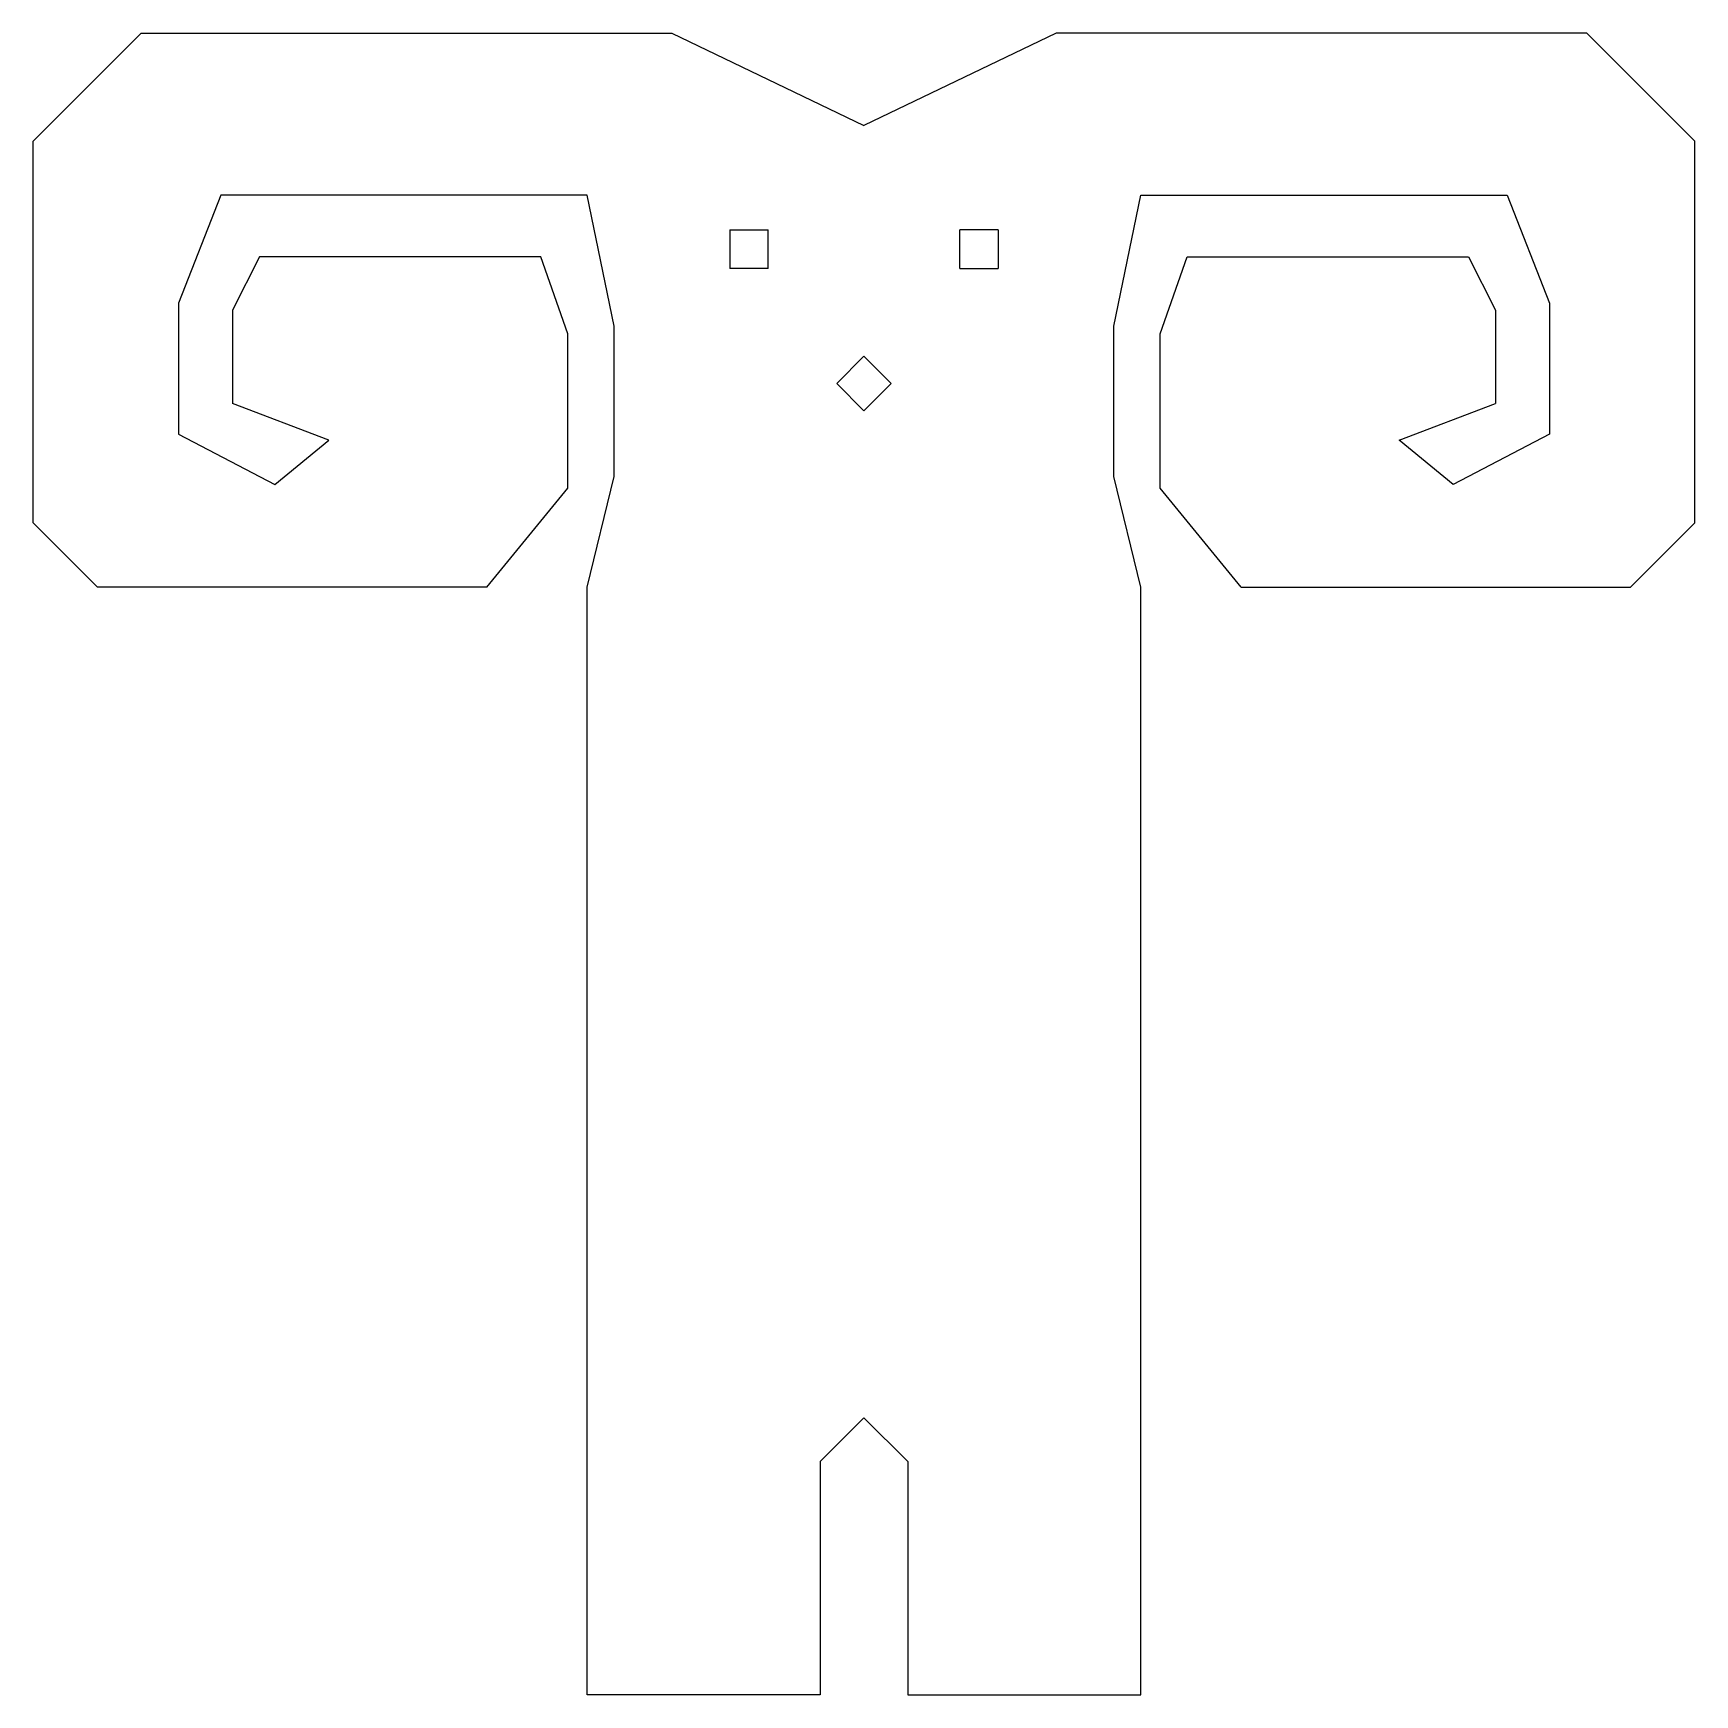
# Model space of a CAD drawing. Extents: x 20.7 to 58.8, y 24.4 to 62.5.
import ezdxf

# ---------------------------------------------------------------- set-up
doc = ezdxf.new("R2010")
doc.units = 0
doc.layers.add('LAYER_2', color=1, linetype='CONTINUOUS')

msp = doc.modelspace()

# ---------------------------------------------------------------- linework, layer by layer
at = {"layer": 'LAYER_2', "color": 7}
for p, q in [((20.675052, 60.019937), (23.150697, 62.495582)), ((23.150697, 62.495582), (35.320152, 62.495582)), ((35.320152, 62.495582), (39.725052, 60.378916)), ((44.129951, 62.495582), (39.725052, 60.378916)), ((56.299406, 62.495582), (44.129951, 62.495582)), ((58.775052, 60.019937), (56.299406, 62.495582)), ((20.675052, 51.266638), (20.675052, 60.019937)), ((58.775052, 51.266638), (58.775052, 60.019937)), ((24.975564, 58.782114), (24.003014, 56.306468)), ((33.375052, 58.782114), (24.975564, 58.782114)), ((33.993963, 55.776096), (33.375052, 58.782114)), ((45.455968, 55.776096), (46.075052, 58.782114)), ((46.075052, 58.782114), (54.474539, 58.782114)), ((54.474539, 58.782114), (55.447089, 56.306468)), ((36.645481, 57.986469), (36.645481, 57.102285)), ((36.645481, 57.986469), (37.529664, 57.986469)), ((37.529664, 57.102458), (37.529664, 57.986469)), ((42.804622, 57.986469), (41.920611, 57.986469)), ((41.920611, 57.102458), (41.920611, 57.986469)), ((42.804622, 57.986469), (42.804622, 57.102285)), ((25.859748, 57.367558), (25.240837, 56.14541)), ((32.314134, 57.367558), (25.859748, 57.367558)), ((32.933046, 55.59919), (32.314134, 57.367558)), ((46.517057, 55.59919), (47.135796, 57.367558)), ((47.135796, 57.367558), (53.590183, 57.367558)), ((53.590183, 57.367558), (54.209266, 56.14541)), ((37.529664, 57.102458), (36.645653, 57.102458)), ((41.920611, 57.102458), (42.804622, 57.102458)), ((24.003014, 56.306468), (24.003014, 53.30045)), ((25.240837, 56.14541), (25.240837, 54.007728)), ((54.209266, 56.14541), (54.209266, 54.007728)), ((55.447089, 56.306468), (55.447089, 53.30045)), ((33.993963, 52.3279), (33.993963, 55.776096)), ((45.455968, 52.3279), (45.455968, 55.776096)), ((32.933046, 52.062627), (32.933046, 55.59919)), ((46.517057, 52.062627), (46.517057, 55.59919)), ((39.099767, 54.462137), (39.725052, 55.087249)), ((40.350336, 54.462137), (39.725052, 55.087249)), ((39.099767, 54.462137), (39.725052, 53.837196)), ((40.350336, 54.462137), (39.725052, 53.837196)), ((27.45121, 53.16523), (25.240837, 54.007728)), ((51.998893, 53.16523), (54.209266, 54.007728)), ((24.003014, 53.30045), (26.213387, 52.150994)), ((26.213387, 52.150994), (27.45121, 53.16523)), ((53.236716, 52.150994), (51.998893, 53.16523)), ((55.447089, 53.30045), (53.236716, 52.150994)), ((33.375052, 49.79541), (33.993963, 52.3279)), ((46.075052, 49.79541), (45.455968, 52.3279)), ((31.076312, 49.79541), (32.933046, 52.062627)), ((48.373964, 49.79541), (46.517057, 52.062627)), ((22.14628, 49.79541), (20.675052, 51.266638)), ((57.303651, 49.79541), (58.775052, 51.266638)), ((31.076312, 49.79541), (22.14628, 49.79541)), ((33.375052, 24.395066), (33.375052, 49.79541)), ((46.075052, 24.395066), (46.075052, 49.79541)), ((48.373964, 49.79541), (57.303651, 49.79541)), ((38.720806, 29.741165), (39.725052, 30.74541)), ((40.729297, 29.741165), (39.725052, 30.74541)), ((38.720806, 29.741165), (38.720806, 24.395066)), ((40.729297, 29.741165), (40.729297, 24.395066)), ((38.720806, 24.395066), (33.375052, 24.395066)), ((40.729297, 24.395066), (46.075052, 24.395066))]:
    msp.add_line(p, q, dxfattribs=at)

doc.saveas('drawing.dxf')
